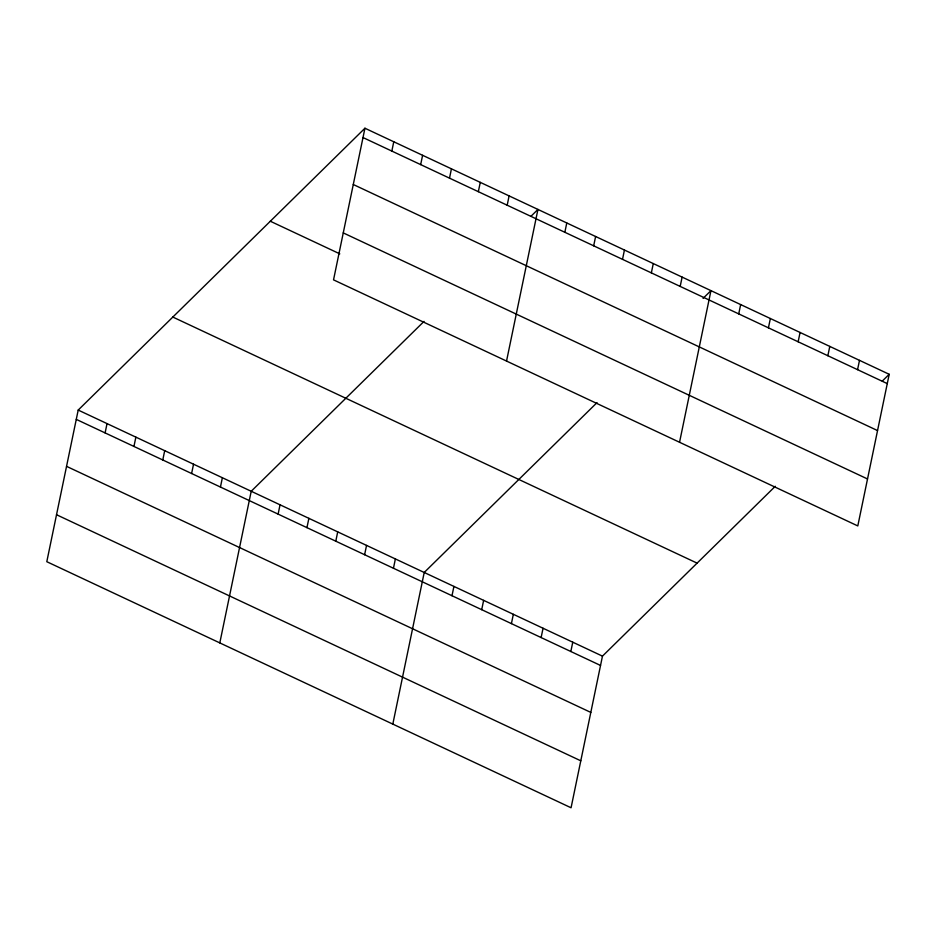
<?xml version="1.0" encoding="UTF-8"?>
<svg xmlns="http://www.w3.org/2000/svg" width="936" height="936" viewBox="0 0 936 936"><rect width="100%" height="100%" fill="white"/><g stroke="black" fill="none" stroke-linecap="round" stroke-linejoin="round"><path stroke-width="1.4" d="M364.935 128.232L333.532 279.864L857.797 525.927L889.2 374.295L364.935 128.232L78.203 410.073L46.8 561.705L571.065 807.768L602.468 656.136L775.289 486.275M105.113 432.912L107.032 423.599M133.942 446.449L135.872 437.135M162.782 459.985L164.701 450.672M191.611 473.511L193.541 464.197M220.451 487.048L222.37 477.734M219.808 642.903L251.211 491.271L424.02 321.399M278.121 514.11L280.039 504.808M306.95 527.647L308.88 518.333M391.845 151.07L393.763 141.769M335.79 541.183L337.709 531.87M420.673 164.607L422.604 155.294M364.619 554.72L366.549 545.407M449.514 178.144L451.433 168.831M393.459 568.246L395.378 558.944M478.343 191.681L480.273 182.368M392.816 724.101L424.219 572.469L597.028 402.609M507.183 205.206L509.102 195.905M451.994 595.729L453.925 586.416M506.54 361.062L537.943 209.43L531.04 216.216M481.712 609.675L483.631 600.362M564.853 232.28L566.771 222.967M511.419 623.61L513.337 614.308M593.681 245.817L595.612 236.504M541.125 637.556L543.055 628.243M622.522 259.342L624.441 250.029M570.831 651.503L572.762 642.19M651.351 272.879L653.281 263.566M680.191 286.416L682.11 277.103M679.548 442.272L710.95 290.64L703.065 298.385M738.726 313.888L740.657 304.574M768.433 327.834L770.363 318.521M798.151 341.78L800.069 332.467M827.857 355.727L829.787 346.414M857.563 369.661L859.494 360.36M882.297 381.081L889.2 374.295M363.004 137.545L887.269 383.608M353.281 184.509L877.547 430.572M343.255 232.9L867.52 478.963M270.317 221.235L339.78 253.843M172.821 317.058L697.086 563.133M78.203 410.073L602.468 656.136M76.272 419.375L600.538 665.449M66.55 466.35L590.815 712.413M56.523 514.73L580.788 760.804"/></g></svg>
